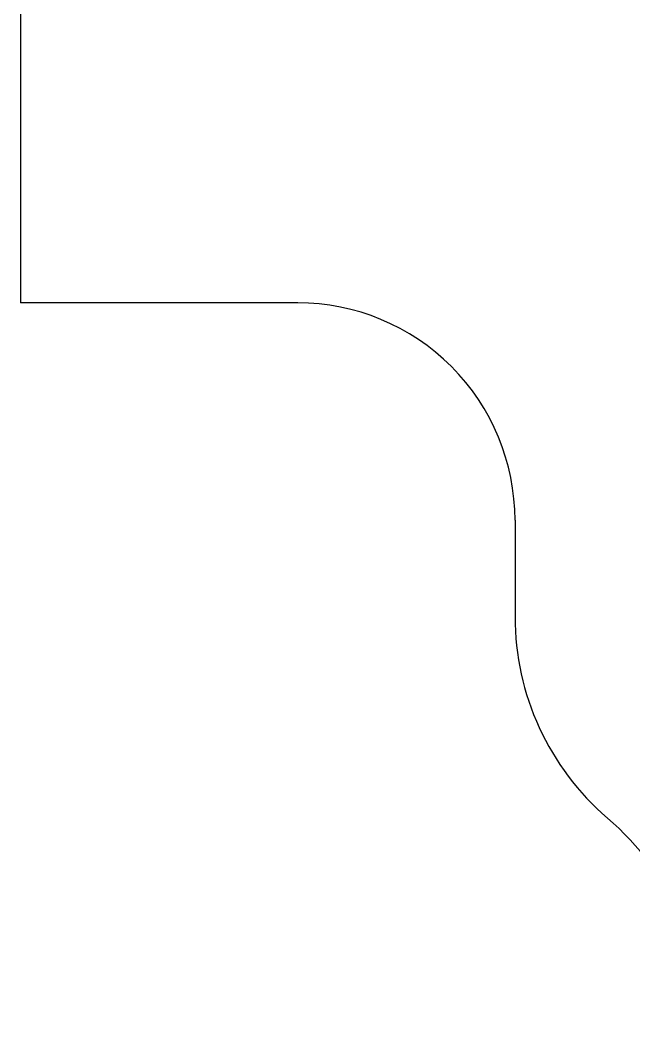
# Model space of a CAD drawing. Header units: millimetres. Extents: x 0 to 3800, y -67 to 2530.
# Drawn here: x 3358.34 to 3384.43, y 903.9 to 947.16 of the extents above; entities that cross this region are included whole.
import ezdxf

# ---------------------------------------------------------------- set-up
doc = ezdxf.new("R2010")
doc.units = ezdxf.units.MM
doc.layers.add('내부선 및 부속', color=4, linetype='Continuous')

msp = doc.modelspace()

# ---------------------------------------------------------------- linework, layer by layer
at = {"layer": '내부선 및 부속', "linetype": 'Continuous'}
for p, q in [((3358.339, 973.127), (3358.339, 935.145)), ((3370.144, 935.145), (3358.339, 935.145)), ((3370.144, 935.145), (3358.339, 935.145)), ((3379.383, 925.906), (3379.383, 921.8))]:
    msp.add_line(p, q, dxfattribs=at)
for centre, radius, start, end in [((3370.144, 925.906), 9.239, 359.9999, 90), ((3390.675, 921.8), 11.292, 180, 229.2943), ((3375.277, 903.901), 12.319, 0, 49.2943)]:
    msp.add_arc(centre, radius, start, end, dxfattribs=at)

doc.saveas('drawing.dxf')
